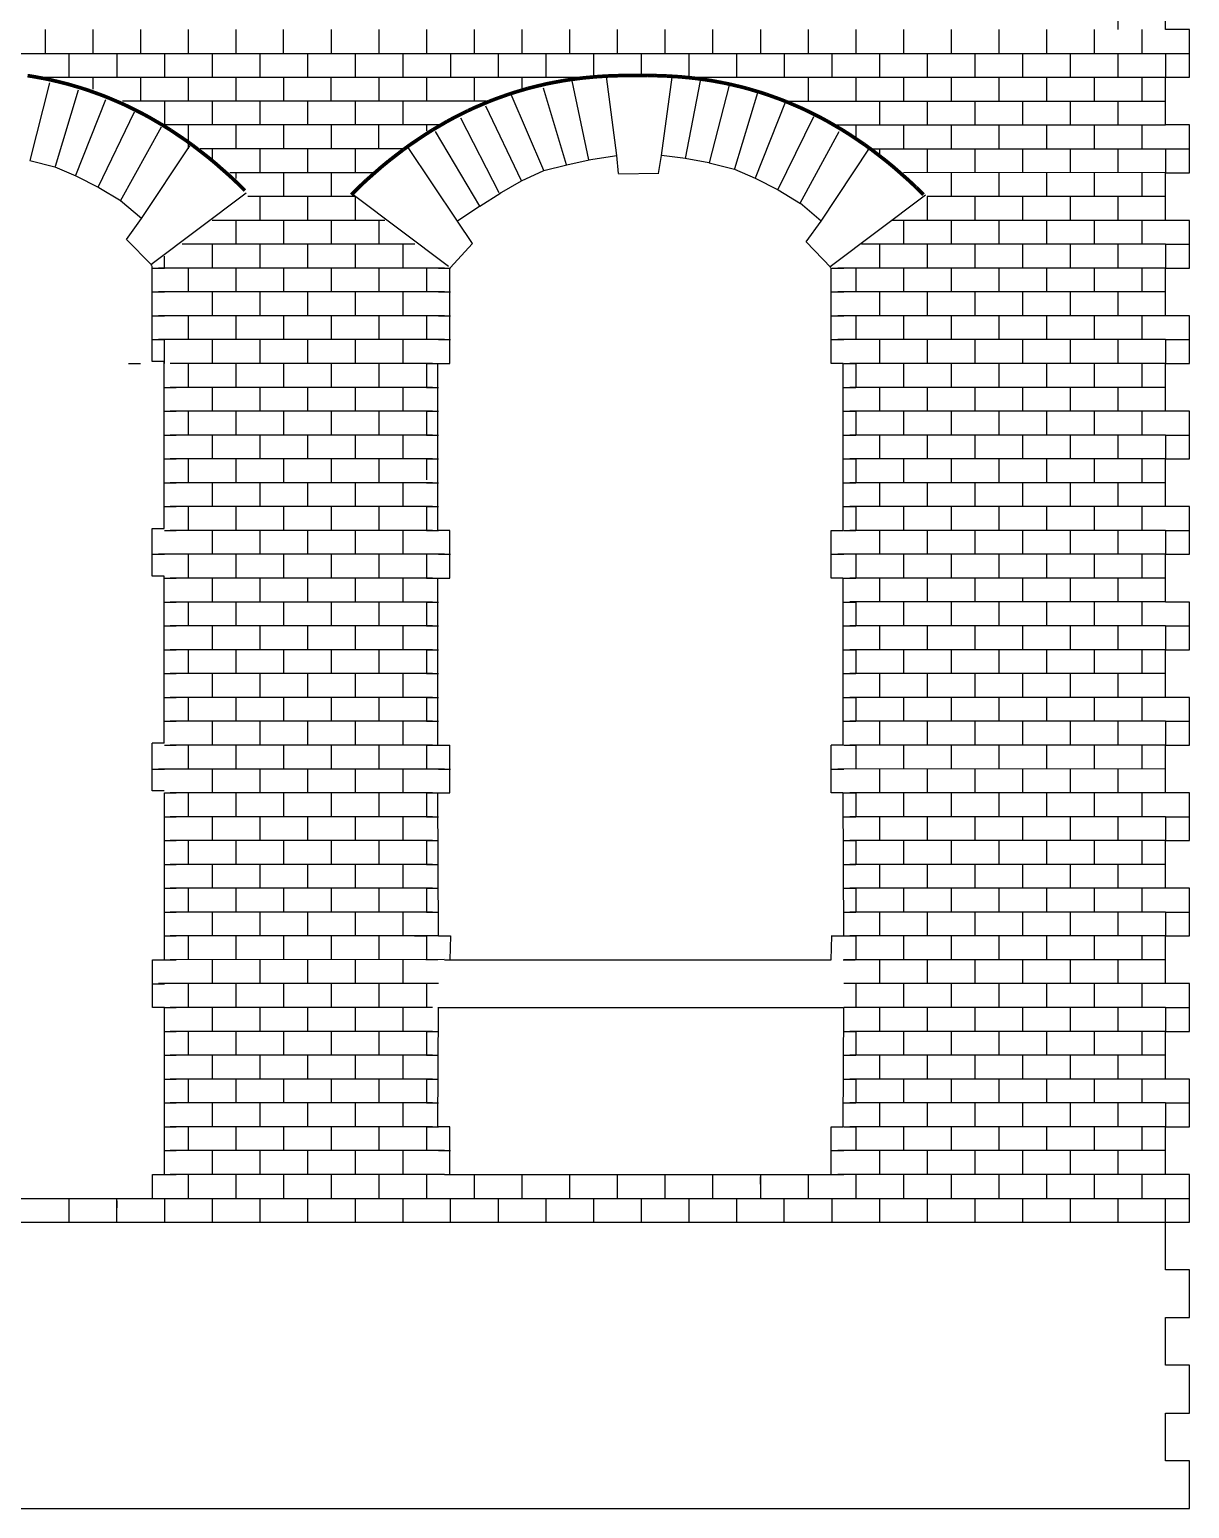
# Model space of a CAD drawing. Extents: x 192 to 301, y 47 to 228.
# Drawn here: x 249.3 to 298, y 47 to 109 of the extents above; entities that cross this region are included whole.
import ezdxf

# ---------------------------------------------------------------- set-up
doc = ezdxf.new("R2010")
doc.units = 0
doc.header["$MEASUREMENT"] = 0
doc.layers.add('OHNE_NAMEN', color=5, linetype='CONTINUOUS')

msp = doc.modelspace()

# ---------------------------------------------------------------- linework, layer by layer
at = {"layer": 'OHNE_NAMEN', "color": 5, "linetype": 'CONTINUOUS'}
for p, q in [((297.0001, 108.9999), (297.0001, 111.0001)), ((297.9998, 108.9999), (297.0001, 108.9999)), ((297.9998, 107), (297.9998, 108.9999)), ((297.0001, 108.0001), (297.9998, 108.0001)), ((297.0001, 105.0001), (297.0001, 107)), ((297.0001, 107), (297.9998, 107)), ((297.9998, 105.0001), (297.0001, 105.0001)), ((297.9998, 103.0002), (297.9998, 105.0001)), ((297.0001, 103.9999), (297.9998, 103.9999)), ((297.0001, 100.9999), (297.0001, 103.0002)), ((297.0001, 103.0002), (297.9998, 103.0002)), ((297.9998, 100.9999), (297.0001, 100.9999)), ((297.9998, 99), (297.9998, 100.9999)), ((297.0001, 100.0001), (297.9998, 100.0001)), ((297.0001, 97.0001), (297.0001, 99)), ((297.0001, 99), (297.9998, 99)), ((297.9998, 97.0001), (297.0001, 97.0001)), ((297.9998, 94.9999), (297.9998, 97.0001)), ((297.0001, 96), (297.9998, 96)), ((297.0001, 93), (297.0001, 94.9999)), ((297.0001, 94.9999), (297.9998, 94.9999)), ((297.9998, 93), (297.0001, 93)), ((297.9998, 91.0001), (297.9998, 93)), ((297.0001, 92.0002), (297.9998, 92.0002)), ((297.0001, 89.0002), (297.0001, 91.0001)), ((297.0001, 91.0001), (297.9998, 91.0001)), ((297.9998, 89.0002), (297.0001, 89.0002)), ((297.9998, 86.9999), (297.9998, 89.0002)), ((297.0001, 88.0001), (297.9998, 88.0001)), ((297.0001, 85), (297.0001, 86.9999)), ((297.0001, 86.9999), (297.9998, 86.9999)), ((297.9998, 85), (297.0001, 85)), ((297.9998, 83.0001), (297.9998, 85)), ((297.0001, 83.9999), (297.9998, 83.9999)), ((297.0001, 80.9999), (297.0001, 83.0001)), ((297.0001, 83.0001), (297.9998, 83.0001)), ((297.9998, 80.9999), (297.0001, 80.9999)), ((297.9998, 79), (297.9998, 80.9999)), ((297.0001, 80.0001), (297.9998, 80.0001)), ((297.0001, 77.0001), (297.0001, 79)), ((297.0001, 79), (297.9998, 79)), ((297.9998, 77.0001), (297.0001, 77.0001)), ((297.9998, 75.0002), (297.9998, 77.0001)), ((297.0001, 76), (297.9998, 76)), ((297.0001, 73), (297.0001, 75.0002)), ((297.0001, 75.0002), (297.9998, 75.0002)), ((297.9998, 73), (297.0001, 73)), ((297.9998, 71.0001), (297.9998, 73)), ((297.0001, 71.9998), (297.9998, 71.9998)), ((297.0001, 69.0002), (297.0001, 71.0001)), ((297.0001, 71.0001), (297.9998, 71.0001)), ((297.9998, 69.0002), (297.0001, 69.0002)), ((297.9998, 66.9999), (297.9998, 69.0002)), ((297.0001, 68), (297.9998, 68)), ((297.0001, 65), (297.0001, 66.9999)), ((297.0001, 66.9999), (297.9998, 66.9999)), ((297.9998, 65), (297.0001, 65)), ((297.9998, 63.0001), (297.9998, 65)), ((297.0001, 63.9999), (297.9998, 63.9999)), ((297.0001, 60.9999), (297.0001, 63.0001)), ((297.0001, 63.0001), (297.9998, 63.0001)), ((297.9998, 60.9999), (297.0001, 60.9999)), ((297.9998, 59), (297.9998, 60.9999)), ((297.0001, 60.0001), (297.9998, 60.0001)), ((297.0001, 57.0001), (297.0001, 59)), ((297.0001, 59), (297.9998, 59)), ((297.9998, 57.0001), (297.0001, 57.0001)), ((297.9998, 54.9998), (297.9998, 57.0001)), ((297.0001, 52.9999), (297.0001, 54.9998)), ((297.0001, 54.9998), (297.9998, 54.9998)), ((297.9998, 52.9999), (297.0001, 52.9999)), ((297.9998, 51), (297.9998, 52.9999)), ((297.0001, 49.0001), (297.0001, 51)), ((297.0001, 51), (297.9998, 51)), ((297.9998, 49.0001), (297.0001, 49.0001)), ((297.9998, 46.9999), (297.9998, 49.0001)), ((195, 46.9999), (297.9998, 46.9999))]:
    msp.add_line(p, q, dxfattribs=at)
at = {"layer": 'OHNE_NAMEN', "color": 7, "linetype": 'CONTINUOUS'}
for p, q in [((295.0002, 110), (295.0002, 108.9999)), ((249.9999, 108.9999), (249.9999, 108.0001)), ((252.0001, 108.9999), (252.0001, 108.0001)), ((254, 108.9999), (254, 108.0001)), ((255.9999, 108.9999), (255.9999, 108.0001)), ((258.0001, 108.9999), (258.0001, 108.0001)), ((260, 108.0001), (260, 108.9999)), ((261.9999, 108.9999), (261.9999, 108.0001)), ((263.9998, 108.9999), (263.9998, 108.0001)), ((266.0001, 108.9999), (266.0001, 108.0001)), ((268, 108.9999), (268, 108.0001)), ((269.9999, 108.9999), (269.9999, 108.0001)), ((272.0001, 108.9999), (272.0001, 108.0001)), ((274, 108.9999), (274, 108.0001)), ((275.9999, 108.9999), (275.9999, 108.0001)), ((278.0002, 108.9999), (278.0002, 108.0001)), ((280.0001, 108.9999), (280.0001, 108.0001)), ((282, 108.9999), (282, 108.0001)), ((283.9999, 108.9999), (283.9999, 108.0001)), ((286.0001, 108.9999), (286.0001, 108.0001)), ((288, 108.9999), (288, 108.0001)), ((289.9999, 108.9999), (289.9999, 108.0001)), ((292.0002, 108.9999), (292.0002, 108.0001)), ((294.0001, 108.9999), (294.0001, 108.0001)), ((295.9999, 108.9999), (295.9999, 108.0001)), ((195.9998, 108.0011), (297.0001, 108.0011)), ((251, 108.0001), (251, 107)), ((252.9999, 108.0001), (252.9999, 107)), ((255.0001, 108.0001), (255.0001, 107)), ((257, 108.0004), (257, 107.0003)), ((258.9999, 108.0004), (258.9999, 107.0003)), ((260.9998, 108.0004), (260.9998, 107.0003)), ((263.0001, 108.0004), (263.0001, 107.0003)), ((265, 108.0004), (265, 107.0003)), ((266.9998, 108.0001), (266.9998, 107)), ((269.0001, 108.0001), (269.0001, 107)), ((271, 108.0001), (271, 107)), ((272.9999, 108.0001), (272.9999, 107)), ((275.0002, 108.0001), (275.0002, 107.1249)), ((277.0001, 108.0001), (277.0001, 107)), ((278.9999, 108.0001), (278.9999, 107)), ((281.0002, 108.0001), (281.0002, 107)), ((283.0001, 108.0001), (283.0001, 107)), ((285, 108.0001), (285, 107)), ((286.9999, 108.0001), (286.9999, 107)), ((288.9998, 108.0001), (288.9998, 107)), ((291.0001, 108.0001), (291.0001, 107)), ((292.9999, 108.0001), (292.9999, 107)), ((294.9998, 108.0001), (294.9998, 107)), ((297.0001, 108.0001), (297.0001, 107)), ((250.1819, 106.7738), (249.3539, 103.5145)), ((249.875, 107), (272.5, 107)), ((252.0001, 107), (252.0001, 106.5001)), ((254, 107), (254, 105.9998)), ((255.9999, 107), (255.9999, 105.9998)), ((258.0001, 107), (258.0001, 105.9998)), ((260, 107), (260, 105.9998)), ((261.9999, 105.9998), (261.9999, 107)), ((264.0002, 107), (264.0002, 105.9998)), ((266.0001, 107), (266.0001, 105.9998)), ((268, 107), (268, 105.9998)), ((269.9999, 107), (269.9999, 106.5001)), ((272.089, 106.8444), (272.796, 103.5336)), ((273.9835, 103.7213), (273.546, 107.0335)), ((275.8585, 103.7213), (276.3079, 107.0017)), ((276.8586, 103.596), (277.4865, 106.8444)), ((277.1249, 107), (297.0001, 107)), ((278.6863, 106.668), (277.8584, 103.4087)), ((282, 107), (282, 105.9998)), ((283.9999, 107), (283.9999, 105.9998)), ((286.0001, 107), (286.0001, 105.9998)), ((288, 107), (288, 105.9998)), ((289.9999, 107), (289.9999, 105.9998)), ((292.0002, 107), (292.0002, 105.9998)), ((294.0001, 107), (294.0001, 105.9998)), ((295.9999, 107), (295.9999, 105.9998)), ((251.3813, 106.4563), (250.4165, 103.2644)), ((251.2914, 102.8894), (252.5455, 106.0683)), ((270.921, 103.0961), (269.549, 106.2796)), ((270.8899, 106.5622), (271.8583, 103.3463)), ((279.8858, 106.3505), (278.9209, 103.1586)), ((252.2291, 102.3895), (253.753, 105.5511)), ((268.5002, 106.0002), (253.25, 105.9998)), ((255.0001, 105.9998), (255.0001, 105.0001)), ((257, 106.0002), (257, 105.0001)), ((258.9999, 106.0002), (258.9999, 105.0001)), ((260.9998, 106.0002), (260.9998, 105.0001)), ((263.0001, 106.0002), (263.0001, 105.0001)), ((265, 106.0002), (265, 105.0001)), ((269.9833, 102.6587), (268.491, 105.7861)), ((279.7958, 102.7836), (281.0499, 105.9624)), ((281.0002, 105.9998), (297.0001, 105.9998)), ((285, 106.0002), (285, 105.0001)), ((286.9999, 106.0002), (286.9999, 105.0001)), ((288.9998, 106.0002), (288.9998, 105.0001)), ((291.0001, 106.0002), (291.0001, 105.0001)), ((292.9999, 106.0002), (292.9999, 105.0001)), ((294.9998, 106.0002), (294.9998, 105.0001)), ((253.1664, 101.8268), (254.8819, 104.9161)), ((266.5003, 105.0001), (255.0005, 105.0001)), ((255.9999, 105.0001), (255.9999, 103.9999)), ((258.0001, 105.0001), (258.0001, 103.9999)), ((260, 105.0001), (260, 103.9999)), ((261.9999, 105.0001), (261.9999, 103.9999)), ((264.0002, 103.9999), (264.0002, 105.0001)), ((266.0001, 105.0001), (266.0001, 104.7499)), ((269.046, 102.1588), (267.4323, 105.2922)), ((280.7335, 102.2837), (282.249, 105.3627)), ((283.0001, 105.0001), (297.0001, 105.0001)), ((283.9999, 105.0001), (283.9999, 104.5002)), ((286.0001, 105.0001), (286.0001, 104.0003)), ((288, 105.0001), (288, 104.0003)), ((290.0002, 105.0001), (290.0002, 104.0003)), ((292.0002, 105.0001), (292.0002, 104.0003)), ((294.0004, 105.0001), (294.0004, 104.0003)), ((295.9999, 105.0001), (295.9999, 104.0003)), ((268.2335, 101.5961), (266.374, 104.7277)), ((281.6708, 101.721), (283.3073, 104.7277)), ((254.0416, 101.0768), (256.0729, 104.1273)), ((265.0003, 103.9999), (256.5005, 103.9999)), ((257, 104.0003), (257, 103.5001)), ((258.9999, 104.0003), (258.9999, 103.0002)), ((260.9998, 104.0003), (260.9998, 103.0002)), ((263.0001, 104.0003), (263.0001, 103.0002)), ((267.2958, 100.971), (265.1968, 104.1047)), ((282.5461, 100.971), (284.5774, 104.0215)), ((284.5001, 103.9999), (297.0001, 103.9999)), ((285, 104.0003), (285, 103.7502)), ((286.9999, 104.0003), (286.9999, 103.0002)), ((288.9998, 104.0003), (288.9998, 103.0002)), ((291.0001, 104.0003), (291.0001, 103.0002)), ((292.9999, 104.0003), (292.9999, 103.0002)), ((294.9998, 104.0003), (294.9998, 103.0002)), ((297.0001, 103.9999), (297.0001, 103.0002)), ((263.7501, 103.0002), (257.75, 103.0002)), ((258.0001, 103.0002), (258.0001, 102.7501)), ((260, 103.0002), (260, 102)), ((261.9999, 103.0002), (261.9999, 102)), ((297.0011, 103.0012), (286.0001, 103.0002)), ((288, 102.9998), (288, 102)), ((290.0002, 102.9998), (290.0002, 102)), ((292.0002, 102.9998), (292.0002, 102)), ((294.0004, 102.9998), (294.0004, 102)), ((295.9999, 102.9998), (295.9999, 102)), ((254.436, 99.157), (258.4358, 102.1567)), ((263.0004, 102), (258.5004, 102)), ((258.9999, 102.0004), (258.9999, 101.0003)), ((260.9998, 102.0004), (260.9998, 101.0003)), ((266.9226, 99.0688), (262.9228, 102.0685)), ((263.0001, 102.0004), (263.0001, 101.0003)), ((282.9229, 99.0688), (286.9226, 102.0685)), ((297.0011, 102.0011), (286.9999, 102)), ((286.9999, 102), (286.9999, 100.9999)), ((288.9998, 102), (288.9998, 100.9999)), ((291.0001, 102), (291.0001, 100.9999)), ((292.9999, 102), (292.9999, 100.9999)), ((294.9998, 102.0004), (294.9998, 101.0003)), ((264.2499, 100.9999), (257.0004, 100.9999)), ((258.0001, 100.9999), (258.0001, 100.0001)), ((260, 100.9999), (260, 100.0001)), ((261.9999, 100.9999), (261.9999, 100.0001)), ((263.9998, 100.9999), (263.9998, 100.0001)), ((297.0011, 101.0013), (285.4999, 100.9999)), ((286.0001, 100.9999), (286.0001, 100.0001)), ((288, 100.9999), (288, 100.0001)), ((290.0002, 100.9999), (290.0002, 100.0001)), ((292.0002, 100.9999), (292.0002, 100.0001)), ((294.0004, 100.9999), (294.0004, 100.0001)), ((295.9999, 100.9999), (295.9999, 100.0001)), ((265.5002, 100.0001), (255.7501, 100.0001)), ((257, 100.0001), (257, 99)), ((258.9999, 100.0001), (258.9999, 99)), ((260.9998, 100.0001), (260.9998, 99)), ((263.0001, 100.0001), (263.0001, 99)), ((265, 100.0001), (265, 99)), ((297.0011, 100.0012), (284.25, 100.0001)), ((285, 100.0001), (285, 99)), ((286.9999, 100.0001), (286.9999, 99)), ((288.9998, 100.0001), (288.9998, 99)), ((291.0001, 100.0001), (291.0001, 99)), ((292.9999, 100.0001), (292.9999, 99)), ((294.9998, 100.0001), (294.9998, 99)), ((297.0001, 100.0001), (297.0001, 99)), ((255.0001, 99), (255.0001, 99.4999)), ((254.4784, 99.1119), (254.4315, 99.1355)), ((266.7501, 99), (254.7504, 99)), ((255.9999, 99), (255.9999, 97.9999)), ((258.0001, 99), (258.0001, 97.9999)), ((260, 99), (260, 97.9999)), ((261.9999, 99), (261.9999, 97.9999)), ((263.9998, 99), (263.9998, 97.9999)), ((266.0001, 99), (266.0001, 97.9999)), ((282.9652, 99.0237), (282.9183, 99.0473)), ((297.0011, 99.0011), (283.2499, 99)), ((283.9999, 99), (283.9999, 98.0003)), ((286.0001, 99), (286.0001, 98.0003)), ((288, 99), (288, 98.0003)), ((290.0002, 99), (290.0002, 98.0003)), ((292.0002, 99), (292.0002, 98.0003)), ((294.0004, 99), (294.0004, 98.0003)), ((295.9999, 99), (295.9999, 98.0003)), ((266.7501, 97.9999), (254.7504, 97.9999)), ((257, 98.0003), (257, 97.0001)), ((258.9999, 98.0003), (258.9999, 97.0001)), ((260.9998, 98.0003), (260.9998, 97.0001)), ((263.0001, 98.0003), (263.0001, 97.0001)), ((265, 98.0003), (265, 97.0001)), ((297.0011, 98.0013), (283.2499, 97.9999)), ((285, 98.0003), (285, 97.0001)), ((286.9999, 98.0003), (286.9999, 97.0001)), ((288.9998, 98.0003), (288.9998, 97.0001)), ((291.0001, 98.0003), (291.0001, 97.0001)), ((292.9999, 98.0003), (292.9999, 97.0001)), ((294.9998, 98.0003), (294.9998, 97.0001)), ((266.7501, 97.0001), (254.7504, 97.0001)), ((255.9999, 97.0001), (255.9999, 96)), ((258.0001, 97.0001), (258.0001, 96)), ((260, 97.0001), (260, 96)), ((261.9999, 97.0001), (261.9999, 96)), ((264.0002, 97.0001), (264.0002, 96)), ((266.0001, 97.0001), (266.0001, 96)), ((297.0011, 97.0012), (283.2499, 97.0001)), ((283.9999, 96.9998), (283.9999, 96)), ((286.0001, 96.9998), (286.0001, 96)), ((288, 96.9998), (288, 96)), ((290.0002, 96.9998), (290.0002, 96)), ((292.0002, 96.9998), (292.0002, 96)), ((294.0004, 96.9998), (294.0004, 96)), ((295.9999, 96.9998), (295.9999, 96)), ((266.7501, 96), (254.7504, 96)), ((255.0001, 94.9999), (255.0001, 96)), ((257, 96.0004), (257, 95.0002)), ((258.9999, 96.0004), (258.9999, 95.0002)), ((260.9998, 96.0004), (260.9998, 95.0002)), ((263.0001, 96.0004), (263.0001, 95.0002)), ((265, 96.0004), (265, 95.0002)), ((297.0011, 96.0011), (283.2499, 96)), ((285, 96), (285, 94.9999)), ((286.9999, 96), (286.9999, 94.9999)), ((288.9998, 96), (288.9998, 94.9999)), ((291.0001, 96), (291.0001, 94.9999)), ((292.9999, 96), (292.9999, 94.9999)), ((294.9998, 96.0004), (294.9998, 95.0002)), ((297.0001, 96), (297.0001, 94.9999)), ((266.2502, 94.9999), (255.2502, 94.9999)), ((255.9999, 94.9999), (255.9999, 94.0001)), ((258.0001, 94.9999), (258.0001, 94.0001)), ((260, 94.9999), (260, 94.0001)), ((261.9999, 94.9999), (261.9999, 94.0001)), ((264.0002, 94.9999), (264.0002, 94.0001)), ((266.0001, 94.9999), (266.0001, 94.0001)), ((297.0011, 95.0013), (283.7511, 94.9999)), ((283.9999, 94.9999), (283.9999, 94.0001)), ((286.0001, 94.9999), (286.0001, 94.0001)), ((288, 94.9999), (288, 94.0001)), ((290.0002, 94.9999), (290.0002, 94.0001)), ((292.0002, 94.9999), (292.0002, 94.0001)), ((294.0004, 94.9999), (294.0004, 94.0001)), ((295.9999, 94.9999), (295.9999, 94.0001)), ((266.2502, 94.0001), (255.2502, 94.0001)), ((257, 94.0001), (257, 93)), ((258.9999, 94.0001), (258.9999, 93)), ((260.9998, 94.0001), (260.9998, 93)), ((263.0001, 94.0001), (263.0001, 93)), ((265, 94.0001), (265, 93)), ((297.0011, 94.0012), (283.7511, 94.0012)), ((285, 94.0001), (285, 93)), ((286.9999, 94.0001), (286.9999, 93)), ((288.9998, 94.0001), (288.9998, 93)), ((291.0001, 94.0001), (291.0001, 93)), ((292.9999, 94.0001), (292.9999, 93)), ((294.9998, 94.0001), (294.9998, 93)), ((297.0011, 93.0014), (283.7511, 93.0014)), ((266.2502, 93), (255.2502, 93)), ((256.0002, 93), (256.0002, 91.9999)), ((258.0001, 93), (258.0001, 91.9999)), ((260, 93), (260, 91.9999)), ((261.9999, 93), (261.9999, 91.9999)), ((264.0002, 93), (264.0002, 91.9999)), ((266.0001, 93), (266.0001, 91.9999)), ((283.9999, 93), (283.9999, 92.0002)), ((286.0001, 93), (286.0001, 92.0002)), ((288, 93), (288, 92.0002)), ((290.0002, 93), (290.0002, 92.0002)), ((292.0002, 93), (292.0002, 92.0002)), ((294.0004, 93), (294.0004, 92.0002)), ((295.9999, 93), (295.9999, 92.0002)), ((266.2502, 91.9999), (255.2502, 91.9999)), ((257, 92.0002), (257, 91.0001)), ((258.9999, 92.0002), (258.9999, 91.0001)), ((260.9998, 92.0002), (260.9998, 91.0001)), ((263.0001, 92.0002), (263.0001, 91.0001)), ((265, 92.0002), (265, 91.0001)), ((297.0011, 92.0013), (283.7511, 92.0013)), ((285, 92.0002), (285, 91.0001)), ((286.9999, 92.0002), (286.9999, 91.0001)), ((288.9998, 92.0002), (288.9998, 91.0001)), ((291.0001, 92.0002), (291.0001, 91.0001)), ((292.9999, 92.0002), (292.9999, 91.0001)), ((294.9998, 92.0002), (294.9998, 91.0001)), ((297.0001, 91.9999), (297.0001, 91.0001)), ((266.2502, 91.0001), (255.2502, 91.0001)), ((256.0002, 91.0001), (256.0002, 90)), ((258.0001, 91.0001), (258.0001, 90)), ((260, 91.0001), (260, 90)), ((261.9999, 91.0001), (261.9999, 90)), ((264.0002, 91.0001), (264.0002, 90)), ((266.0001, 91.0001), (266.0001, 90.1248)), ((297.0011, 91.0011), (283.7511, 91.0011)), ((283.9999, 90.9997), (283.9999, 90)), ((286.0001, 90.9997), (286.0001, 90)), ((288, 90.9997), (288, 90)), ((290.0002, 90.9997), (290.0002, 90)), ((292.0002, 90.9997), (292.0002, 90)), ((294.0004, 90.9997), (294.0004, 90)), ((295.9999, 90.9997), (295.9999, 90)), ((266.2502, 90), (255.2502, 90)), ((257, 90.0003), (257, 89.0002)), ((258.9999, 90.0003), (258.9999, 89.0002)), ((260.9998, 90.0003), (260.9998, 89.0002)), ((263.0001, 90.0003), (263.0001, 89.0002)), ((265, 90.0003), (265, 89.0002)), ((297.0011, 90.0014), (283.7511, 90.0014)), ((285, 90.0003), (285, 89.0002)), ((286.9999, 90.0003), (286.9999, 89.0002)), ((288.9998, 90.0003), (288.9998, 89.0002)), ((291.0001, 90.0003), (291.0001, 89.0002)), ((292.9999, 90.0003), (292.9999, 89.0002)), ((294.9998, 90.0003), (294.9998, 89.0002)), ((266.2502, 89.0002), (255.2502, 89.0002)), ((256.0002, 89.0002), (256.0002, 88.0001)), ((258.0001, 89.0002), (258.0001, 88.0001)), ((260, 89.0002), (260, 88.0001)), ((262.0003, 89.0002), (262.0003, 88.0001)), ((264.0002, 89.0002), (264.0002, 88.0001)), ((266.0001, 89.0002), (266.0001, 88.0001)), ((297.0011, 89.0012), (283.7511, 89.0012)), ((283.9999, 88.9998), (283.9999, 88.0001)), ((286.0001, 88.9998), (286.0001, 88.0001)), ((288, 88.9998), (288, 88.0001)), ((290.0002, 88.9998), (290.0002, 88.0001)), ((292.0002, 88.9998), (292.0002, 88.0001)), ((294.0004, 88.9998), (294.0004, 88.0001)), ((295.9999, 88.9998), (295.9999, 88.0001)), ((266.2502, 88.0001), (255.2502, 88.0001)), ((257, 88.0001), (257, 86.9999)), ((258.9999, 88.0001), (258.9999, 86.9999)), ((260.9998, 88.0001), (260.9998, 86.9999)), ((263.0001, 88.0001), (263.0001, 86.9999)), ((265, 88.0001), (265, 86.9999)), ((297.0011, 88.0011), (283.7511, 88.0011)), ((285, 88.0001), (285, 86.9999)), ((286.9999, 88.0001), (286.9999, 86.9999)), ((288.9998, 88.0001), (288.9998, 86.9999)), ((291.0001, 88.0001), (291.0001, 86.9999)), ((292.9999, 88.0001), (292.9999, 86.9999)), ((294.9998, 88.0004), (294.9998, 87.0003)), ((297.0001, 88.0001), (297.0001, 86.9999)), ((266.7501, 86.9999), (254.75, 86.9999)), ((256.0002, 86.9999), (256.0002, 86.0002)), ((258.0001, 86.9999), (258.0001, 86.0002)), ((260, 86.9999), (260, 86.0002)), ((262.0003, 86.9999), (262.0003, 86.0002)), ((264.0002, 86.9999), (264.0002, 86.0002)), ((266.0001, 86.9999), (266.0001, 86.0002)), ((297.0011, 87.0013), (283.2499, 86.9999)), ((283.9999, 86.9999), (283.9999, 86.0002)), ((286.0001, 86.9999), (286.0001, 86.0002)), ((288, 86.9999), (288, 86.0002)), ((290.0002, 86.9999), (290.0002, 86.0002)), ((292.0002, 86.9999), (292.0002, 86.0002)), ((294.0004, 86.9999), (294.0004, 86.0002)), ((295.9999, 86.9999), (295.9999, 86.0002)), ((266.2502, 86.0002), (255.2502, 86.0002)), ((257, 86.0002), (257, 85)), ((258.9999, 86.0002), (258.9999, 85)), ((260.9998, 86.0002), (260.9998, 85)), ((263.0001, 86.0002), (263.0001, 85)), ((265, 86.0002), (265, 85)), ((297.0011, 86.0012), (283.7511, 86.0012)), ((285, 86.0002), (285, 85)), ((286.9999, 86.0002), (286.9999, 85)), ((288.9998, 86.0002), (288.9998, 85)), ((291.0001, 86.0002), (291.0001, 85)), ((292.9999, 86.0002), (292.9999, 85)), ((294.9998, 86.0002), (294.9998, 85)), ((266.2502, 85), (255.2502, 85)), ((256.0002, 85), (256.0002, 83.9999)), ((258.0001, 85), (258.0001, 83.9999)), ((260, 85), (260, 83.9999)), ((262.0003, 85), (262.0003, 83.9999)), ((264.0002, 85), (264.0002, 83.9999)), ((266.0001, 85), (266.0001, 83.9999)), ((297.0011, 85.0015), (283.7511, 85.0015)), ((283.9999, 85), (283.9999, 84.0003)), ((286.0001, 85), (286.0001, 84.0003)), ((288, 85), (288, 84.0003)), ((290.0002, 85), (290.0002, 84.0003)), ((292.0002, 85), (292.0002, 84.0003)), ((294.0004, 85), (294.0004, 84.0003)), ((295.9999, 85), (295.9999, 84.0003)), ((266.2502, 83.9999), (255.2502, 83.9999)), ((257, 84.0003), (257, 83.0001)), ((258.9999, 84.0003), (258.9999, 83.0001)), ((260.9998, 84.0003), (260.9998, 83.0001)), ((263.0001, 84.0003), (263.0001, 83.0001)), ((265, 84.0003), (265, 83.0001)), ((297.0011, 84.0013), (283.7511, 84.0013)), ((285, 84.0003), (285, 83.0001)), ((286.9999, 84.0003), (286.9999, 83.0001)), ((288.9998, 84.0003), (288.9998, 83.0001)), ((291.0001, 84.0003), (291.0001, 83.0001)), ((292.9999, 84.0003), (292.9999, 83.0001)), ((294.9998, 84.0003), (294.9998, 83.0001)), ((297.0001, 83.9999), (297.0001, 83.0001)), ((266.2502, 83.0001), (255.2502, 83.0001)), ((256.0002, 83.0001), (256.0002, 82)), ((258.0001, 83.0001), (258.0001, 82)), ((260, 83.0001), (260, 82)), ((262.0003, 83.0001), (262.0003, 82)), ((264.0002, 83.0001), (264.0002, 82)), ((266.0001, 83.0001), (266.0001, 82)), ((297.0011, 83.0012), (283.7511, 83.0012)), ((283.9999, 82.9998), (283.9999, 82)), ((286.0001, 82.9998), (286.0001, 82)), ((288, 82.9998), (288, 82)), ((290.0002, 82.9998), (290.0002, 82)), ((292.0002, 82.9998), (292.0002, 82)), ((294.0004, 82.9998), (294.0004, 82)), ((295.9999, 82.9998), (295.9999, 82)), ((266.2502, 82), (255.2502, 82)), ((257, 82), (257, 80.9999)), ((258.9999, 82), (258.9999, 80.9999)), ((260.9998, 82), (260.9998, 80.9999)), ((263.0001, 82), (263.0001, 80.9999)), ((265, 82), (265, 80.9999)), ((297.0011, 82.0014), (283.7511, 82.0014)), ((285, 82), (285, 80.9999)), ((286.9999, 82), (286.9999, 80.9999)), ((288.9998, 82), (288.9998, 80.9999)), ((291.0001, 82), (291.0001, 80.9999)), ((292.9999, 82), (292.9999, 80.9999)), ((294.9998, 82.0004), (294.9998, 81.0002)), ((266.2502, 80.9999), (255.2502, 80.9999)), ((256.0002, 80.9999), (256.0002, 80.0001)), ((258.0001, 80.9999), (258.0001, 80.0001)), ((260, 80.9999), (260, 80.0001)), ((262.0003, 80.9999), (262.0003, 80.0001)), ((264.0002, 80.9999), (264.0002, 80.0001)), ((266.0001, 80.9999), (266.0001, 80.0001)), ((297.0011, 81.0013), (283.7511, 81.0013)), ((283.9999, 80.9999), (283.9999, 80.0001)), ((286.0001, 80.9999), (286.0001, 80.0001)), ((288, 80.9999), (288, 80.0001)), ((290.0002, 80.9999), (290.0002, 80.0001)), ((292.0002, 80.9999), (292.0002, 80.0001)), ((294.0004, 80.9999), (294.0004, 80.0001)), ((295.9999, 80.9999), (295.9999, 80.0001)), ((266.2502, 80.0001), (255.2502, 80.0001)), ((257, 80.0001), (257, 79)), ((258.9999, 80.0001), (258.9999, 79)), ((260.9998, 80.0001), (260.9998, 79)), ((263.0001, 80.0001), (263.0001, 79)), ((265, 80.0001), (265, 79)), ((297.0011, 80.0015), (283.7511, 80.0015)), ((285, 80.0001), (285, 79)), ((286.9999, 80.0001), (286.9999, 79)), ((288.9998, 80.0001), (288.9998, 79)), ((291.0001, 80.0001), (291.0001, 79)), ((292.9999, 80.0001), (292.9999, 79)), ((294.9998, 80.0001), (294.9998, 79)), ((297.0001, 80.0001), (297.0001, 79)), ((266.2502, 79), (255.2502, 79)), ((256.0002, 79), (256.0002, 78.0002)), ((258.0001, 79), (258.0001, 78.0002)), ((260.0004, 79), (260.0004, 78.0002)), ((262.0003, 79), (262.0003, 78.0002)), ((264.0002, 79), (264.0002, 78.0002)), ((266.0001, 79), (266.0001, 78.0002)), ((297.0011, 79.0014), (283.7511, 79.0014)), ((283.9999, 79), (283.9999, 78.0002)), ((286.0001, 79), (286.0001, 78.0002)), ((288, 79), (288, 78.0002)), ((290.0002, 79), (290.0002, 78.0002)), ((292.0002, 79), (292.0002, 78.0002)), ((294.0004, 79), (294.0004, 78.0002)), ((295.9999, 79), (295.9999, 78.0002)), ((266.7501, 77.9999), (254.75, 77.9999)), ((257, 78.0002), (257, 77.0001)), ((258.9999, 78.0002), (258.9999, 77.0001)), ((260.9998, 78.0002), (260.9998, 77.0001)), ((263.0001, 78.0002), (263.0001, 77.0001)), ((265, 78.0002), (265, 77.0001)), ((297.0011, 78.0013), (283.2499, 77.9999)), ((285, 78.0002), (285, 77.0001)), ((286.9999, 78.0002), (286.9999, 77.0001)), ((288.9998, 78.0002), (288.9998, 77.0001)), ((291.0001, 78.0002), (291.0001, 77.0001)), ((292.9999, 78.0002), (292.9999, 77.0001)), ((294.9998, 78.0002), (294.9998, 77.0001)), ((266.2499, 77.0001), (255.2502, 77.0001)), ((256.0002, 77.0001), (256.0002, 76)), ((258.0001, 77.0001), (258.0001, 76)), ((260.0004, 77.0001), (260.0004, 76)), ((262.0003, 77.0001), (262.0003, 76)), ((264.0002, 77.0001), (264.0002, 76)), ((266.0001, 77.0001), (266.0001, 76)), ((297.0011, 77.0015), (283.7511, 77.0015)), ((283.9999, 76.9997), (283.9999, 76)), ((286.0001, 76.9997), (286.0001, 76)), ((288, 76.9997), (288, 76)), ((290.0002, 76.9997), (290.0002, 76)), ((292.0002, 76.9997), (292.0002, 76)), ((294.0004, 76.9997), (294.0004, 76)), ((295.9999, 76.9997), (295.9999, 76)), ((266.2499, 76), (255.2502, 76)), ((257, 76.0003), (257, 75.0002)), ((258.9999, 76.0003), (258.9999, 75.0002)), ((260.9998, 76.0003), (260.9998, 75.0002)), ((263.0001, 76.0003), (263.0001, 75.0002)), ((265, 76.0003), (265, 75.0002)), ((297.0011, 76.0014), (283.7511, 76.0014)), ((285, 76), (285, 74.9999)), ((286.9999, 76), (286.9999, 74.9999)), ((288.9998, 76), (288.9998, 74.9999)), ((291.0001, 76), (291.0001, 74.9999)), ((292.9999, 76), (292.9999, 74.9999)), ((294.9998, 76.0003), (294.9998, 75.0002)), ((297.0001, 76), (297.0001, 74.9999)), ((266.2499, 74.9999), (255.2502, 74.9999)), ((256.0002, 75.0002), (256.0002, 74.0001)), ((258.0001, 75.0002), (258.0001, 74.0001)), ((260.0004, 75.0002), (260.0004, 74.0001)), ((262.0003, 75.0002), (262.0003, 74.0001)), ((264.0002, 75.0002), (264.0002, 74.0001)), ((266.0005, 75.0002), (266.0005, 74.0001)), ((297.0011, 75.0013), (283.7511, 75.0013)), ((283.9999, 74.9999), (283.9999, 74.0001)), ((286.0001, 74.9999), (286.0001, 74.0001)), ((288, 74.9999), (288, 74.0001)), ((290.0002, 74.9999), (290.0002, 74.0001)), ((292.0002, 74.9999), (292.0002, 74.0001)), ((294.0004, 74.9999), (294.0004, 74.0001)), ((295.9999, 74.9999), (295.9999, 74.0001)), ((266.2499, 74.0001), (255.2499, 74.0001)), ((257, 74.0001), (257, 73)), ((258.9999, 74.0001), (258.9999, 73)), ((260.9998, 74.0001), (260.9998, 73)), ((263.0001, 74.0001), (263.0001, 73)), ((265, 74.0001), (265, 73)), ((297.0011, 74.0015), (283.7511, 74.0015)), ((285, 74.0001), (285, 73)), ((286.9999, 74.0001), (286.9999, 73)), ((288.9998, 74.0001), (288.9998, 73)), ((291.0001, 74.0001), (291.0001, 73)), ((292.9999, 74.0001), (292.9999, 73)), ((294.9998, 74.0001), (294.9998, 73)), ((266.2499, 73), (255.2499, 73)), ((256.0002, 73), (256.0002, 72.0002)), ((258.0001, 73), (258.0001, 72.0002)), ((260.0004, 73), (260.0004, 72.0002)), ((262.0003, 73), (262.0003, 72.0002)), ((264.0002, 73), (264.0002, 72.0002)), ((266.0005, 73), (266.0005, 72.0002)), ((297.0011, 73.0014), (283.7511, 73)), ((283.9999, 73), (283.9999, 72.0002)), ((286.0001, 73), (286.0001, 72.0002)), ((288, 73), (288, 72.0002)), ((290.0002, 73), (290.0002, 72.0002)), ((292.0002, 73), (292.0002, 72.0002)), ((294.0004, 73), (294.0004, 72.0002)), ((295.9999, 73), (295.9999, 72.0002)), ((266.2499, 72.0002), (255.2499, 72.0002)), ((257, 72.0002), (257, 71.0001)), ((258.9999, 72.0002), (258.9999, 71.0001)), ((260.9998, 72.0002), (260.9998, 71.0001)), ((263.0001, 72.0002), (263.0001, 71.0001)), ((265, 72.0002), (265, 71.0001)), ((297.0011, 72.0012), (283.7511, 72.0002)), ((285, 72.0002), (285, 71.0001)), ((286.9999, 72.0002), (286.9999, 71.0001)), ((288.9998, 72.0002), (288.9998, 71.0001)), ((291.0001, 72.0002), (291.0001, 71.0001)), ((292.9999, 72.0002), (292.9999, 71.0001)), ((294.9998, 72.0002), (294.9998, 71.0001)), ((297.0001, 72.0002), (297.0001, 71.0001)), ((266.5, 71.0001), (255.2499, 71.0001)), ((256.0002, 71.0001), (256.0002, 69.9999)), ((258.0001, 71.0001), (258.0001, 69.9999)), ((260.0004, 71.0001), (260.0004, 69.9999)), ((262.0003, 71.0001), (262.0003, 69.9999)), ((264.0002, 71.0001), (264.0002, 69.9999)), ((265.4999, 71.0001), (265.9997, 71.0001)), ((266.0005, 71.0001), (266.0005, 69.9999)), ((297.0011, 71.0015), (283.7511, 71.0001)), ((283.9999, 70.9997), (283.9999, 69.9999)), ((286.0001, 70.9997), (286.0001, 69.9999)), ((288, 70.9997), (288, 69.9999)), ((290.0002, 70.9997), (290.0002, 69.9999)), ((292.0002, 70.9997), (292.0002, 69.9999)), ((294.0004, 70.9997), (294.0004, 69.9999)), ((295.9999, 70.9997), (295.9999, 69.9999)), ((266.7342, 70.0126), (255.2499, 69.9999)), ((257, 70.0003), (257, 69.0002)), ((258.9999, 70.0003), (258.9999, 69.0002)), ((260.9998, 70.0003), (260.9998, 69.0002)), ((263.0001, 70.0003), (263.0001, 69.0002)), ((265, 70.0003), (265, 69.0002)), ((266.4735, 69.9999), (265.9736, 69.9999)), ((283.4735, 69.9999), (283.9738, 69.9999)), ((297.0011, 70.0013), (283.501, 70.0013)), ((285, 70.0003), (285, 69.0002)), ((286.9999, 70.0003), (286.9999, 69.0002)), ((288.9998, 70.0003), (288.9998, 69.0002)), ((291.0001, 70.0003), (291.0001, 69.0002)), ((292.9999, 70.0003), (292.9999, 69.0002)), ((294.9998, 70.0003), (294.9998, 69.0002)), ((266.5003, 69.0002), (254.75, 69.0002)), ((256.0002, 69.0002), (256.0002, 68)), ((258.0005, 69.0002), (258.0005, 68)), ((260.0004, 69.0002), (260.0004, 68)), ((262.0003, 69.0002), (262.0003, 68)), ((264.0002, 69.0002), (264.0002, 68)), ((266.0005, 69.0002), (266.0005, 68)), ((297.0011, 69.0012), (283.501, 69.0012)), ((283.9999, 68.9998), (283.9999, 68)), ((286.0001, 68.9998), (286.0001, 68)), ((288, 68.9998), (288, 68)), ((290.0002, 68.9998), (290.0002, 68)), ((292.0002, 68.9998), (292.0002, 68)), ((294.0004, 68.9998), (294.0004, 68)), ((295.9999, 68.9998), (295.9999, 68)), ((266.2502, 68), (255.2502, 68)), ((257, 68), (257, 66.9999)), ((258.9999, 68), (258.9999, 66.9999)), ((260.9998, 68), (260.9998, 66.9999)), ((263.0001, 68), (263.0001, 66.9999)), ((265, 68), (265, 66.9999)), ((297.0011, 68.0014), (283.501, 68.0014)), ((285, 68), (285, 66.9999)), ((286.9999, 68), (286.9999, 66.9999)), ((288.9998, 68), (288.9998, 66.9999)), ((291.0001, 68), (291.0001, 66.9999)), ((292.9999, 68), (292.9999, 66.9999)), ((294.9998, 68.0004), (294.9998, 67.0003)), ((297.0001, 68), (297.0001, 66.9999)), ((266.2502, 66.9999), (255.2502, 66.9999)), ((256.0002, 66.9999), (256.0002, 66.0001)), ((258.0005, 66.9999), (258.0005, 66.0001)), ((260.0004, 66.9999), (260.0004, 66.0001)), ((262.0003, 66.9999), (262.0003, 66.0001)), ((264.0002, 66.9999), (264.0002, 66.0001)), ((266.0005, 66.9999), (266.0005, 66.0001)), ((297.0011, 67.0013), (283.7501, 66.9999)), ((283.9999, 66.9999), (283.9999, 66.0001)), ((286.0001, 66.9999), (286.0001, 66.0001)), ((288, 66.9999), (288, 66.0001)), ((290.0002, 66.9999), (290.0002, 66.0001)), ((292.0002, 66.9999), (292.0002, 66.0001)), ((294.0004, 66.9999), (294.0004, 66.0001)), ((295.9999, 66.9999), (295.9999, 66.0001)), ((266.2502, 66.0001), (255.2502, 66.0001)), ((257, 66.0001), (257, 65)), ((258.9999, 66.0001), (258.9999, 65)), ((260.9998, 66.0001), (260.9998, 65)), ((263.0001, 66.0001), (263.0001, 65)), ((265, 66.0001), (265, 65)), ((297.0011, 66.0012), (283.7501, 66.0001)), ((285, 66.0001), (285, 65)), ((286.9999, 66.0001), (286.9999, 65)), ((288.9998, 66.0001), (288.9998, 65)), ((291.0001, 66.0001), (291.0001, 65)), ((292.9999, 66.0001), (292.9999, 65)), ((294.9998, 66.0001), (294.9998, 65)), ((266.2502, 65), (255.2502, 65)), ((256.0002, 65), (256.0002, 64.0002)), ((258.0005, 65), (258.0005, 64.0002)), ((260.0004, 65), (260.0004, 64.0002)), ((262.0003, 65), (262.0003, 64.0002)), ((264.0005, 65), (264.0005, 64.0002)), ((266.0005, 65), (266.0005, 64.0002)), ((297.0011, 65.0014), (283.7501, 65)), ((283.9999, 65), (283.9999, 64.0002)), ((286.0001, 65), (286.0001, 64.0002)), ((288, 65), (288, 64.0002)), ((290.0002, 65), (290.0002, 64.0002)), ((292.0002, 65), (292.0002, 64.0002)), ((294.0004, 65), (294.0004, 64.0002)), ((295.9999, 65), (295.9999, 64.0002)), ((266.2502, 63.9999), (255.2502, 63.9999)), ((257, 64.0002), (257, 63.0001)), ((258.9999, 64.0002), (258.9999, 63.0001)), ((260.9998, 64.0002), (260.9998, 63.0001)), ((263.0001, 64.0002), (263.0001, 63.0001)), ((265, 64.0002), (265, 63.0001)), ((297.0011, 64.0013), (283.7501, 63.9999)), ((285, 64.0002), (285, 63.0001)), ((286.9999, 64.0002), (286.9999, 63.0001)), ((288.9998, 64.0002), (288.9998, 63.0001)), ((291.0001, 64.0002), (291.0001, 63.0001)), ((292.9999, 64.0002), (292.9999, 63.0001)), ((294.9998, 64.0002), (294.9998, 63.0001)), ((297.0001, 63.9999), (297.0001, 63.0001)), ((266.2502, 63.0001), (255.2502, 63.0001)), ((256.0002, 63.0001), (256.0002, 62)), ((258.0005, 63.0001), (258.0005, 62)), ((260.0004, 63.0001), (260.0004, 62)), ((262.0003, 63.0001), (262.0003, 62)), ((264.0005, 63.0001), (264.0005, 62)), ((266.0005, 63.0001), (266.0005, 62)), ((297.0011, 63.0012), (283.7501, 63.0001)), ((283.9999, 62.9998), (283.9999, 62)), ((286.0001, 62.9998), (286.0001, 62)), ((288, 62.9998), (288, 62)), ((290.0002, 62.9998), (290.0002, 62)), ((292.0002, 62.9998), (292.0002, 62)), ((294.0004, 62.9998), (294.0004, 62)), ((295.9999, 62.9998), (295.9999, 62)), ((297.0011, 62.0014), (283.2499, 62)), ((294.9998, 62.0003), (294.9998, 61.0002)), ((266.7501, 62), (255.2499, 62)), ((257, 62), (257, 60.9999)), ((258.9999, 62), (258.9999, 60.9999)), ((260.9998, 62), (260.9998, 60.9999)), ((263.0001, 62), (263.0001, 60.9999)), ((265, 62), (265, 60.9999)), ((285, 62), (285, 60.9999)), ((286.9999, 62), (286.9999, 60.9999)), ((288.9998, 62), (288.9998, 60.9999)), ((291.0001, 62), (291.0001, 60.9999)), ((292.9999, 62), (292.9999, 60.9999)), ((266.7501, 60.9999), (255.2499, 60.9999)), ((255.9999, 60.9999), (255.9999, 60.0001)), ((258.0001, 60.9999), (258.0001, 60.0001)), ((260, 60.9999), (260, 60.0001)), ((262.0003, 60.9999), (262.0003, 60.0001)), ((263.9998, 60.9999), (263.9998, 60.0001)), ((266.0001, 60.9999), (266.0001, 60.0001)), ((266.9998, 60.9999), (283.0001, 60.9999)), ((268, 60.9999), (268, 60.0001)), ((270.0002, 60.9999), (270.0002, 60.0001)), ((272.0001, 60.9999), (272.0001, 60.0001)), ((274.0004, 60.9999), (274.0004, 60.0001)), ((275.9999, 60.9999), (275.9999, 60.0001)), ((278.0002, 60.9999), (278.0002, 60.0001)), ((280.0001, 60.9999), (280.0001, 60.0001)), ((282.0003, 60.9999), (282.0003, 60.0001)), ((297.0011, 61.0013), (283.2499, 60.9999)), ((283.9999, 60.9999), (283.9999, 60.0001)), ((286.0001, 60.9999), (286.0001, 60.0001)), ((288, 60.9999), (288, 60.0001)), ((290.0002, 60.9999), (290.0002, 60.0001)), ((292.0002, 60.9999), (292.0002, 60.0001)), ((294.0004, 60.9999), (294.0004, 60.0001)), ((295.9999, 60.9999), (295.9999, 60.0001)), ((251, 60.0001), (251, 59)), ((253.0006, 59.001), (253.0006, 60.0008)), ((254.75, 60.0001), (297.0001, 60.0001)), ((255.0001, 60.0001), (255.0001, 59)), ((257, 60.0001), (257, 59)), ((258.9999, 60.0001), (258.9999, 59)), ((260.9998, 60.0001), (260.9998, 59)), ((263.0001, 60.0001), (263.0001, 59)), ((265, 60.0001), (265, 59)), ((267.0006, 59.001), (267.0006, 60.0008)), ((269.0001, 60.0001), (269.0001, 59)), ((271, 60.0001), (271, 59)), ((272.9999, 60.0001), (272.9999, 59)), ((274.9998, 60.0001), (274.9998, 59)), ((277.0001, 60.0001), (277.0001, 59)), ((278.9999, 60.0001), (278.9999, 59)), ((281.0005, 59.001), (281.0005, 60.0008)), ((283.0001, 60.0001), (283.0001, 59)), ((285, 60.0001), (285, 59)), ((286.9999, 60.0001), (286.9999, 59)), ((288.9998, 60.0001), (288.9998, 59)), ((291.0001, 60.0001), (291.0001, 59)), ((292.9999, 60.0001), (292.9999, 59)), ((294.9998, 60.0001), (294.9998, 59)), ((297.0004, 59.001), (297.0004, 60.0008)), ((195.9998, 59.0014), (297.0001, 59))]:
    msp.add_line(p, q, dxfattribs=at)
at = {"layer": 'OHNE_NAMEN', "color": 1, "linetype": 'CONTINUOUS'}
for p, q in [((271.8837, 103.3332), (272.8246, 103.5449)), ((272.796, 103.5336), (273.9835, 103.7213)), ((274.0459, 102.9712), (273.9835, 103.7213)), ((275.7336, 102.9712), (275.8585, 103.7213)), ((276.8586, 103.596), (275.8585, 103.7213)), ((276.8459, 103.6158), (277.8337, 103.4274)), ((249.3539, 103.5145), (250.4112, 103.2513)), ((250.4112, 103.2513), (251.2815, 102.8749)), ((269.9833, 102.6587), (270.921, 103.0961)), ((270.921, 103.0961), (271.8837, 103.3332)), ((274.0473, 102.9571), (275.7406, 102.9808)), ((277.8584, 103.4087), (278.9156, 103.1455)), ((278.9156, 103.1455), (279.7859, 102.7691)), ((251.2815, 102.8749), (252.2456, 102.381)), ((252.2456, 102.381), (253.1865, 101.8166)), ((269.0562, 102.1341), (269.9833, 102.6587)), ((279.7859, 102.7691), (280.7501, 102.2752)), ((254.0416, 101.0768), (253.1664, 101.8268)), ((268.2335, 101.5961), (269.1084, 102.1588)), ((280.7501, 102.2752), (281.6909, 101.7108)), ((282.5461, 100.971), (281.6708, 101.721)), ((253.4165, 100.2019), (254.0416, 101.0768)), ((268.2335, 101.5961), (267.2958, 100.971)), ((267.921, 100.0337), (267.2958, 100.971)), ((281.921, 100.0961), (282.5461, 100.971)), ((253.4165, 100.2019), (254.4565, 99.1351)), ((266.9918, 99.0064), (267.921, 100.0337)), ((281.921, 100.0961), (282.9609, 99.0293)), ((254.4872, 95.0881), (254.4872, 99.0882)), ((254.4999, 99), (255.0001, 99)), ((266.5, 99), (266.9998, 99)), ((266.9737, 94.9999), (266.9737, 99)), ((282.974, 94.9999), (282.974, 99)), ((283.0001, 99), (283.5, 99)), ((254.4999, 97.9999), (255.0001, 97.9999)), ((266.5, 97.9999), (266.9998, 97.9999)), ((283.0001, 97.9999), (283.5, 97.9999)), ((254.4999, 97.0001), (255.0001, 97.0001)), ((266.5, 97.0001), (266.9998, 97.0001)), ((283.0001, 97.0001), (283.5, 97.0001)), ((254.4999, 96), (255.0001, 96)), ((266.5, 96), (266.9998, 96)), ((283.0001, 96), (283.5, 96)), ((253.5001, 94.9999), (254, 94.9999)), ((254.9871, 95.0881), (254.4872, 95.0881)), ((254.9871, 88.0883), (254.9871, 95.0881)), ((266.0001, 94.9999), (266.5, 94.9999)), ((266.4735, 88.0001), (266.4735, 94.9999)), ((266.4735, 94.9999), (266.9737, 94.9999)), ((283.4739, 94.9999), (282.974, 94.9999)), ((283.4739, 88.0001), (283.4739, 94.9999)), ((283.5, 94.9999), (283.9999, 94.9999)), ((255.0001, 94.0001), (255.5, 94.0001)), ((266.0001, 94.0001), (266.5, 94.0001)), ((283.5, 94.0001), (283.9999, 94.0001)), ((255.0001, 93), (255.5, 93)), ((266.0001, 93), (266.5, 93)), ((283.5, 93), (283.9999, 93)), ((255.0001, 91.9999), (255.5, 91.9999)), ((266.0001, 91.9999), (266.5, 91.9999)), ((283.5, 91.9999), (283.9999, 91.9999)), ((255.0001, 91.0001), (255.5, 91.0001)), ((266.0001, 91.0001), (266.5, 91.0001)), ((283.5, 91.0001), (283.9999, 91.0001)), ((255.0001, 90), (255.5, 90)), ((266.0001, 90), (266.5, 90)), ((283.5, 90), (283.9999, 90)), ((255.0001, 88.9998), (255.5, 88.9998)), ((266.0001, 89.0002), (266.5, 89.0002)), ((283.5, 89.0002), (283.9999, 89.0002)), ((254.4872, 86.0884), (254.4872, 88.0883)), ((254.4872, 88.0883), (254.9871, 88.0883)), ((255.0001, 88.0001), (255.5, 88.0001)), ((266.0001, 88.0001), (266.5, 88.0001)), ((266.9737, 88.0001), (266.4735, 88.0001)), ((266.9737, 86.0002), (266.9737, 88.0001)), ((282.974, 86.0002), (282.974, 88.0001)), ((282.974, 88.0001), (283.4739, 88.0001)), ((283.5, 88.0001), (283.9999, 88.0001)), ((254.4999, 86.9999), (255.0001, 86.9999)), ((266.5, 86.9999), (267.0002, 86.9999)), ((283.0001, 86.9999), (283.5, 86.9999)), ((254.9871, 86.0884), (254.4872, 86.0884)), ((254.9871, 79.0882), (254.9871, 86.0884)), ((255.0001, 85.9998), (255.5, 85.9998)), ((266.0001, 86.0002), (266.5, 86.0002)), ((266.4735, 79), (266.4735, 86.0002)), ((266.4735, 86.0002), (266.9737, 86.0002)), ((283.4739, 86.0002), (282.974, 86.0002)), ((283.4739, 79), (283.4739, 86.0002)), ((283.5, 86.0002), (283.9999, 86.0002)), ((255.0001, 85), (255.5, 85)), ((266.0001, 85), (266.5, 85)), ((283.5, 85), (283.9999, 85)), ((255.0001, 83.9999), (255.5, 83.9999)), ((266.0001, 83.9999), (266.5, 83.9999)), ((283.5, 83.9999), (283.9999, 83.9999)), ((255.0001, 82.9998), (255.5, 82.9998)), ((266.0001, 83.0001), (266.5, 83.0001)), ((283.5, 83.0001), (283.9999, 83.0001)), ((255.0001, 82), (255.5, 82)), ((266.0001, 82), (266.5, 82)), ((283.5, 82), (283.9999, 82)), ((255.0001, 80.9999), (255.5, 80.9999)), ((266.0001, 80.9999), (266.5, 80.9999)), ((283.5, 80.9999), (283.9999, 80.9999)), ((255.0001, 79.9998), (255.5, 79.9998)), ((266.0001, 80.0001), (266.5, 80.0001)), ((283.5, 80.0001), (283.9999, 80.0001)), ((254.4872, 77.0883), (254.4872, 79.0882)), ((254.9871, 79.0882), (254.4872, 79.0882)), ((255.0001, 79), (255.5, 79)), ((266.0001, 79), (266.5, 79)), ((266.4735, 79), (266.9737, 79)), ((266.9737, 77.0001), (266.9737, 79)), ((282.974, 77.0001), (282.974, 79)), ((283.4739, 79), (282.974, 79)), ((283.5, 79), (283.9999, 79)), ((254.4999, 77.9999), (255.0001, 77.9999)), ((266.5, 77.9999), (266.9998, 77.9999)), ((283.0001, 77.9999), (283.5, 77.9999)), ((254.9871, 77.0883), (254.4872, 77.0883)), ((255.0001, 69.9999), (255.0001, 77.0001)), ((255.0001, 77.0001), (255.5, 77.0001)), ((266.0001, 77.0001), (266.5, 77.0001)), ((266.5, 71.0001), (266.4735, 77.0001)), ((266.4735, 77.0001), (266.9737, 77.0001)), ((283.4739, 77.0001), (282.974, 77.0001)), ((283.5, 71.0001), (283.4739, 77.0001)), ((283.5, 77.0001), (283.9999, 77.0001)), ((255.0001, 76), (255.5, 76)), ((266.0001, 76), (266.5, 76)), ((283.5, 76), (283.9999, 76)), ((255.0001, 74.9999), (255.5, 74.9999)), ((266.0001, 75.0002), (266.5, 75.0002)), ((283.5, 74.9999), (283.9999, 74.9999)), ((255.0001, 74.0001), (255.5, 74.0001)), ((266.0001, 74.0001), (266.5, 74.0001)), ((283.5, 74.0001), (283.9999, 74.0001)), ((255.0001, 73), (255.5, 73)), ((266.0001, 73), (266.5, 73)), ((283.5, 73), (283.9999, 73)), ((255.0001, 71.9998), (255.5, 71.9998)), ((266.0001, 72.0002), (266.5, 72.0002)), ((283.5, 71.9998), (283.9999, 71.9998)), ((255.0001, 71.0001), (255.5, 71.0001)), ((266.5, 71.0001), (266.9998, 71.0001)), ((266.9998, 71.0001), (266.9737, 70.0003)), ((282.9736, 70.0003), (283.0001, 71.0001)), ((282.9736, 71.0001), (283.5, 71.0001)), ((283.5, 71.0001), (283.9999, 71.0001)), ((254.4999, 68), (254.4999, 69.9999)), ((254.4999, 69.9999), (255.0001, 69.9999)), ((255.0001, 69.9999), (255.5, 69.9999)), ((266.7501, 69.9999), (282.9736, 70.0003)), ((254.4999, 68.9998), (255.0001, 68.9998)), ((255.0001, 68), (254.4999, 68)), ((255.0001, 60.9999), (255.0001, 68)), ((255.0001, 68), (255.5, 68)), ((266.4735, 63.0001), (266.5, 68)), ((266.4735, 68), (283.4735, 68)), ((283.4735, 63.0001), (283.5, 68)), ((255.0001, 66.9999), (255.5, 66.9999)), ((266.0001, 66.9999), (266.5, 66.9999)), ((283.5, 66.9999), (283.9999, 66.9999)), ((255.0001, 65.9998), (255.5, 65.9998)), ((266.0001, 65.9998), (266.5, 65.9998)), ((283.5, 66.0001), (283.9999, 66.0001)), ((255.0001, 65), (255.5, 65)), ((266.0001, 65), (266.5, 65)), ((283.5, 65), (283.9999, 65)), ((255.0001, 63.9999), (255.5, 63.9999)), ((266.0001, 63.9999), (266.5, 63.9999)), ((283.5, 63.9999), (283.9999, 63.9999)), ((255.0001, 62.9998), (255.5, 62.9998)), ((266.0001, 62.9998), (266.5, 62.9998)), ((266.9737, 63.0001), (266.4735, 63.0001)), ((266.9737, 60.9999), (266.9737, 63.0001)), ((282.9736, 60.9999), (282.9736, 63.0001)), ((282.9736, 63.0001), (283.4735, 63.0001)), ((283.5, 63.0001), (283.9999, 63.0001)), ((255.0001, 62), (255.5, 62)), ((266.5, 62), (266.9998, 62)), ((283.0001, 62), (283.5, 62)), ((254.4999, 60.0001), (254.4999, 60.9999)), ((254.4999, 60.9999), (255.0001, 60.9999)), ((255.0001, 60.9999), (255.5, 60.9999)), ((266.7501, 60.9999), (283.5, 60.9999)), ((268, 60.8993), (268, 60.5995)), ((270.0009, 60.8997), (270.0009, 60.5998)), ((271.9998, 60.8993), (271.9998, 60.5995)), ((273.9997, 60.8993), (273.9997, 60.5995)), ((275.9996, 60.8993), (275.9996, 60.5995)), ((277.9998, 60.8993), (277.9998, 60.5995)), ((279.9997, 60.8993), (279.9997, 60.5995)), ((281.9996, 60.8993), (281.9996, 60.5995)), ((238.2499, 60.0001), (254.75, 60.0001)), ((251, 59.8995), (251, 59.5993)), ((252.9999, 59.8995), (252.9999, 59.5993))]:
    msp.add_line(p, q, dxfattribs=at)
at = {"layer": 'OHNE_NAMEN', "color": 7, "linetype": 'CONTINUOUS', "const_width": 0.1528}
for points in [[(249.4932, 107.0324), (249.2611, 107.0691)], [(249.7324, 106.9883), (249.4932, 107.0324)], [(249.9716, 106.9442), (249.7324, 106.9883)], [(250.2179, 106.8934), (249.9716, 106.9442)], [(250.4712, 106.8331), (250.2179, 106.8934)], [(250.7245, 106.7731), (250.4712, 106.8331)], [(250.9845, 106.7054), (250.7245, 106.7731)], [(251.2501, 106.6267), (250.9845, 106.7054)], [(251.5157, 106.5488), (251.2501, 106.6267)], [(270.2348, 106.529), (270.4945, 106.5967)], [(270.4945, 106.5967), (270.7478, 106.6567)], [(270.7478, 106.6567), (271.0007, 106.717)], [(271.0007, 106.717), (271.2476, 106.7678)], [(271.2476, 106.7678), (271.4868, 106.8119)], [(271.4868, 106.8119), (271.726, 106.856)], [(271.726, 106.856), (271.9578, 106.8927)], [(271.9578, 106.8927), (272.1818, 106.9231)], [(272.1818, 106.9231), (272.4058, 106.9534)], [(272.4058, 106.9534), (272.6214, 106.9777)], [(272.6214, 106.9777), (272.8285, 106.9972)], [(272.8285, 106.9972), (273.0355, 107.0173)], [(273.0355, 107.0173), (273.2338, 107.0317)], [(273.2338, 107.0317), (273.4226, 107.0427)], [(273.4226, 107.0427), (273.6109, 107.0539)], [(273.6109, 107.0539), (273.7901, 107.0606)], [(273.7901, 107.0606), (273.9594, 107.0659)], [(273.9594, 107.0659), (274.1284, 107.0705)], [(274.1284, 107.0705), (274.2872, 107.0734)], [(274.2872, 107.0734), (274.4347, 107.074)], [(274.4347, 107.074), (274.5825, 107.0758)], [(274.5825, 107.0758), (274.7193, 107.0758)], [(274.7193, 107.0758), (274.8442, 107.0758)], [(274.9691, 107.0758), (274.8442, 107.0758)], [(275.106, 107.0758), (274.9691, 107.0758)], [(275.2534, 107.074), (275.106, 107.0758)], [(275.4013, 107.0734), (275.2534, 107.074)], [(275.56, 107.0705), (275.4013, 107.0734)], [(275.729, 107.0659), (275.56, 107.0705)], [(275.8976, 107.0606), (275.729, 107.0659)], [(276.0768, 107.0539), (275.8976, 107.0606)], [(276.2659, 107.0427), (276.0768, 107.0539)], [(276.4546, 107.0317), (276.2659, 107.0427)], [(276.6522, 107.0173), (276.4546, 107.0317)], [(276.8596, 106.9972), (276.6522, 107.0173)], [(277.0667, 106.9777), (276.8596, 106.9972)], [(277.2826, 106.9534), (277.0667, 106.9777)], [(277.5066, 106.9231), (277.2826, 106.9534)], [(277.7303, 106.8927), (277.5066, 106.9231)], [(277.9624, 106.856), (277.7303, 106.8927)], [(278.2016, 106.8119), (277.9624, 106.856)], [(278.4408, 106.7678), (278.2016, 106.8119)], [(278.687, 106.717), (278.4408, 106.7678)], [(278.9403, 106.6567), (278.687, 106.717)], [(279.1936, 106.5967), (278.9403, 106.6567)], [(279.4536, 106.529), (279.1936, 106.5967)], [(251.787, 106.4609), (251.5157, 106.5488)], [(252.0636, 106.3618), (251.787, 106.4609)], [(252.3402, 106.263), (252.0636, 106.3618)], [(252.622, 106.1533), (252.3402, 106.263)], [(252.9081, 106.0309), (252.622, 106.1533)], [(253.1943, 105.9095), (252.9081, 106.0309)], [(268.3111, 105.8545), (268.5972, 105.9769)], [(268.5972, 105.9769), (268.8788, 106.0866)], [(268.8788, 106.0866), (269.1553, 106.1854)], [(269.1553, 106.1854), (269.4323, 106.2845)], [(269.4323, 106.2845), (269.7035, 106.3724)], [(269.7035, 106.3724), (269.9688, 106.4503)], [(269.9688, 106.4503), (270.2348, 106.529)], [(279.7193, 106.4503), (279.4536, 106.529)], [(279.9849, 106.3724), (279.7193, 106.4503)], [(280.2562, 106.2845), (279.9849, 106.3724)], [(280.5328, 106.1854), (280.2562, 106.2845)], [(280.8094, 106.0866), (280.5328, 106.1854)], [(281.0912, 105.9769), (280.8094, 106.0866)], [(281.3773, 105.8545), (281.0912, 105.9769)], [(253.4849, 105.7751), (253.1943, 105.9095)], [(253.7792, 105.6273), (253.4849, 105.7751)], [(254.0734, 105.4798), (253.7792, 105.6273)], [(254.3711, 105.3186), (254.0734, 105.4798)], [(267.1459, 105.3035), (267.4401, 105.4509)], [(267.4401, 105.4509), (267.7343, 105.5987)], [(267.7343, 105.5987), (268.025, 105.7331)], [(268.025, 105.7331), (268.3111, 105.8545)], [(281.6634, 105.7331), (281.3773, 105.8545)], [(281.9541, 105.5987), (281.6634, 105.7331)], [(282.2483, 105.4509), (281.9541, 105.5987)], [(282.5425, 105.3035), (282.2483, 105.4509)], [(254.6717, 105.1426), (254.3711, 105.3186)], [(254.9726, 104.9669), (254.6717, 105.1426)], [(255.2763, 104.7761), (254.9726, 104.9669)], [(255.5818, 104.5697), (255.2763, 104.7761)], [(265.9429, 104.5997), (266.2463, 104.7905)], [(266.2463, 104.7905), (266.5473, 104.9662)], [(266.5473, 104.9662), (266.8478, 105.1422)], [(266.8478, 105.1422), (267.1459, 105.3035)], [(282.8403, 105.1422), (282.5425, 105.3035)], [(283.1408, 104.9662), (282.8403, 105.1422)], [(283.4418, 104.7905), (283.1408, 104.9662)], [(283.7455, 104.5997), (283.4418, 104.7905)], [(255.888, 104.3637), (255.5818, 104.5697)], [(256.1964, 104.1414), (255.888, 104.3637)], [(256.5058, 103.9022), (256.1964, 104.1414)], [(265.0229, 103.965), (265.3309, 104.1873)], [(265.3309, 104.1873), (265.6367, 104.3933)], [(265.6367, 104.3933), (265.9429, 104.5997)], [(284.051, 104.3933), (283.7455, 104.5997)], [(284.3572, 104.1873), (284.051, 104.3933)], [(284.6656, 103.965), (284.3572, 104.1873)], [(256.8152, 103.6627), (256.5058, 103.9022)], [(257.1263, 103.4066), (256.8152, 103.6627)], [(264.0926, 103.2302), (264.4034, 103.487)], [(264.4034, 103.487), (264.7131, 103.7258)], [(264.7131, 103.7258), (265.0229, 103.965)], [(284.9749, 103.7258), (284.6656, 103.965)], [(285.2843, 103.4863), (284.9749, 103.7258)], [(285.5955, 103.2302), (285.2843, 103.4863)], [(257.4382, 103.1321), (257.1263, 103.4066)], [(257.75, 102.8577), (257.4382, 103.1321)], [(258.0626, 102.5645), (257.75, 102.8577)], [(263.4692, 102.6813), (263.7804, 102.9557)], [(263.7804, 102.9557), (264.0926, 103.2302)], [(285.9073, 102.9557), (285.5955, 103.2302)], [(286.2192, 102.6813), (285.9073, 102.9557)], [(258.3751, 102.2519), (258.0626, 102.5645)], [(262.8441, 102.0755), (263.1567, 102.3881)], [(263.1567, 102.3881), (263.4692, 102.6813)], [(286.5318, 102.3881), (286.2192, 102.6813)], [(286.8443, 102.0755), (286.5318, 102.3881)]]:
    msp.add_lwpolyline(points, dxfattribs=at)

doc.saveas('drawing.dxf')
